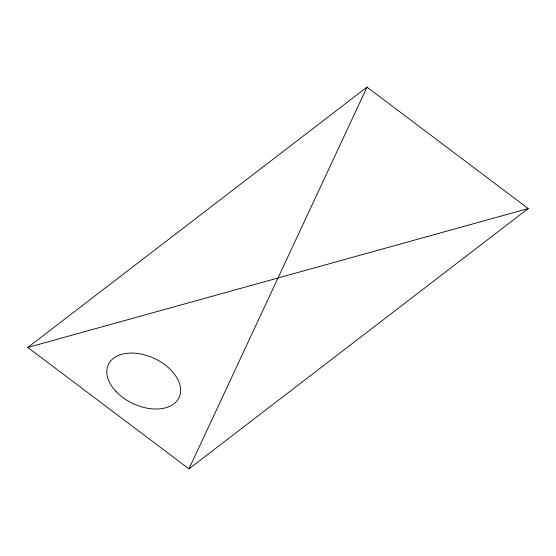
<?xml version="1.0" encoding="UTF-8"?>
<svg xmlns="http://www.w3.org/2000/svg" width="556" height="556" viewBox="0 0 556 556"><rect width="100%" height="100%" fill="white"/><g stroke="black" fill="none" stroke-linecap="round" stroke-linejoin="round"><path stroke-width="0.83" d="M188.991 468.868L367.009 87.132L528.2 208.549L188.991 468.868L27.8 347.451L367.009 87.132M27.8 347.451L528.2 208.549M116.002 391.487A39.017 24.971 24.9 0 0 178.698 398.298A39.017 24.971 24.9 0 0 136.484 353.338A39.017 24.971 24.9 0 0 116.002 391.487"/></g></svg>
